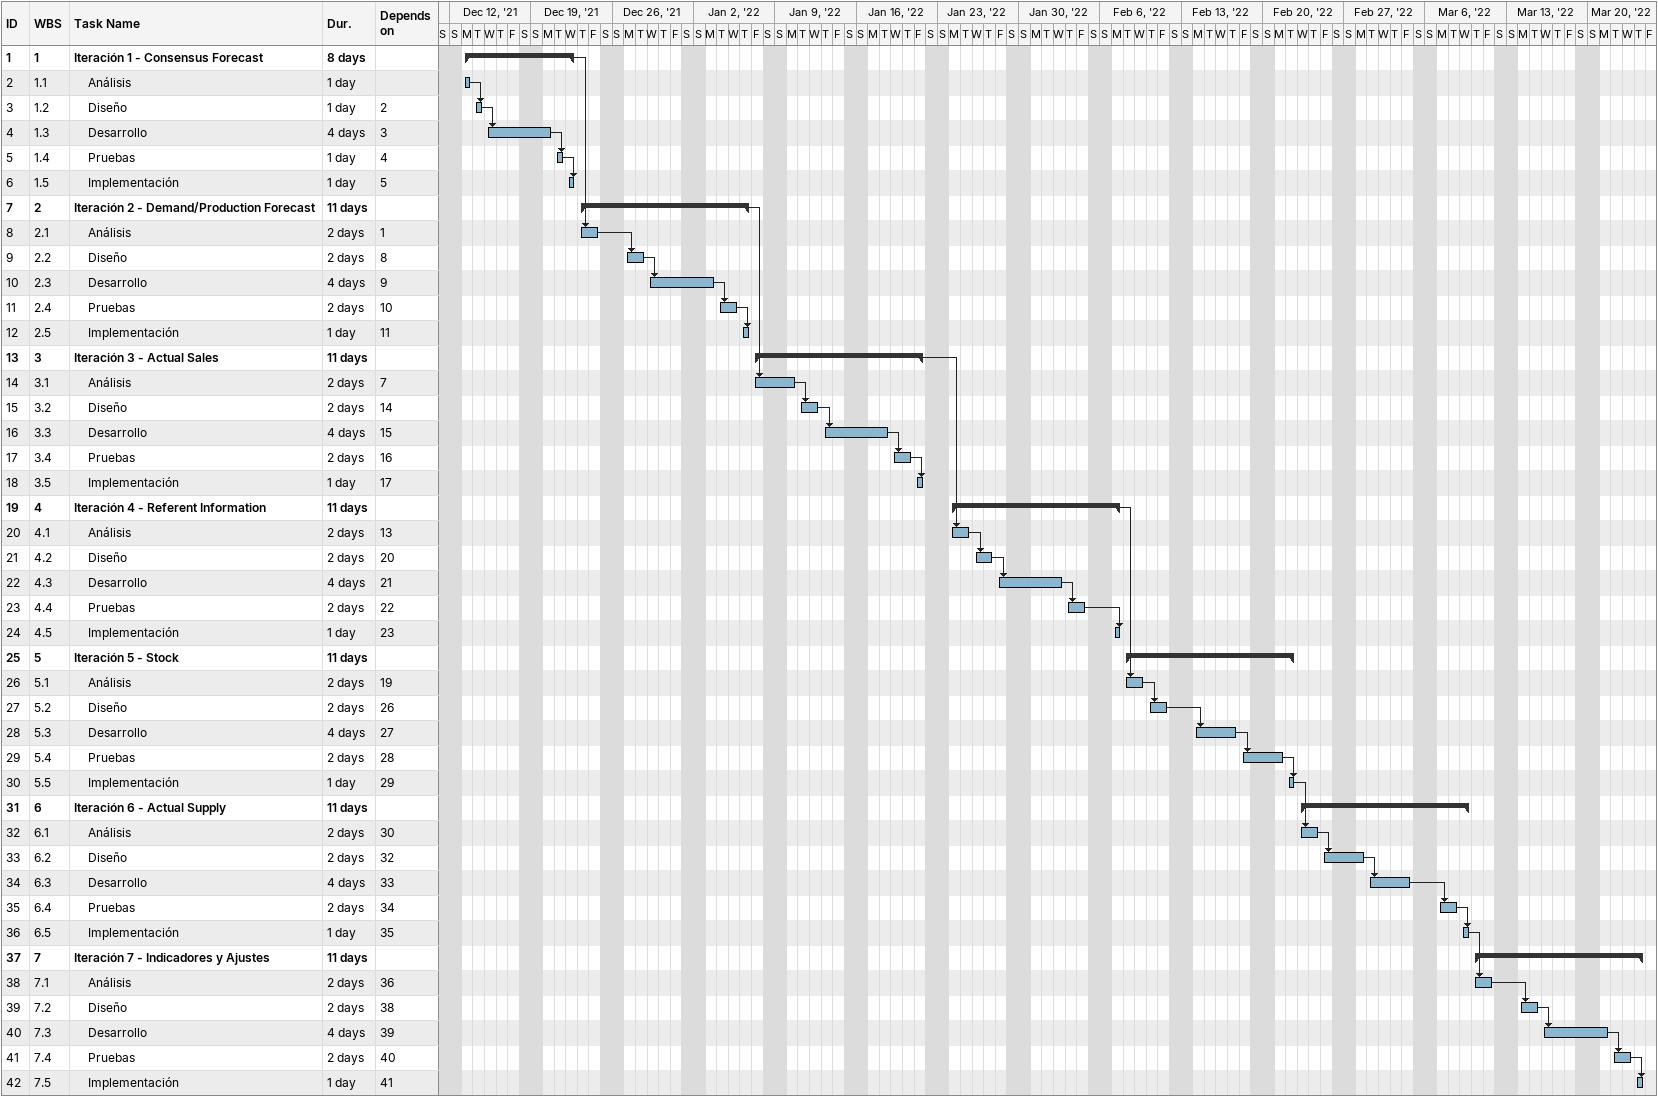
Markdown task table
| ID | WBS | Task | Duration | Start | Finish | Predecessors |
|---|---|---|---|---|---|---|
| 1 | 1 | **Iteración 1 - Consensus Forecast** | 8d | 2021-12-13 | 2021-12-22 |  |
| 2 | 1.1 | Análisis | 1d | 2021-12-13 | 2021-12-13 |  |
| 3 | 1.2 | Diseño | 1d | 2021-12-14 | 2021-12-14 | 2 |
| 4 | 1.3 | Desarrollo | 4d | 2021-12-15 | 2021-12-20 | 3 |
| 5 | 1.4 | Pruebas | 1d | 2021-12-21 | 2021-12-21 | 4 |
| 6 | 1.5 | Implementación | 1d | 2021-12-22 | 2021-12-22 | 5 |
| 7 | 2 | **Iteración 2 - Demand/Production Forecast** | 11d | 2021-12-23 | 2022-01-06 |  |
| 8 | 2.1 | Análisis | 2d | 2021-12-23 | 2021-12-24 | 1 |
| 9 | 2.2 | Diseño | 2d | 2021-12-27 | 2021-12-28 | 8 |
| 10 | 2.3 | Desarrollo | 4d | 2021-12-29 | 2022-01-03 | 9 |
| 11 | 2.4 | Pruebas | 2d | 2022-01-04 | 2022-01-05 | 10 |
| 12 | 2.5 | Implementación | 1d | 2022-01-06 | 2022-01-06 | 11 |
| 13 | 3 | **Iteración 3 - Actual Sales** | 11d | 2022-01-07 | 2022-01-21 |  |
| 14 | 3.1 | Análisis | 2d | 2022-01-07 | 2022-01-10 | 7 |
| 15 | 3.2 | Diseño | 2d | 2022-01-11 | 2022-01-12 | 14 |
| 16 | 3.3 | Desarrollo | 4d | 2022-01-13 | 2022-01-18 | 15 |
| 17 | 3.4 | Pruebas | 2d | 2022-01-19 | 2022-01-20 | 16 |
| 18 | 3.5 | Implementación | 1d | 2022-01-21 | 2022-01-21 | 17 |
| 19 | 4 | **Iteración 4 - Referent Information** | 11d | 2022-01-24 | 2022-02-07 |  |
| 20 | 4.1 | Análisis | 2d | 2022-01-24 | 2022-01-25 | 13 |
| 21 | 4.2 | Diseño | 2d | 2022-01-26 | 2022-01-27 | 20 |
| 22 | 4.3 | Desarrollo | 4d | 2022-01-28 | 2022-02-02 | 21 |
| 23 | 4.4 | Pruebas | 2d | 2022-02-03 | 2022-02-04 | 22 |
| 24 | 4.5 | Implementación | 1d | 2022-02-07 | 2022-02-07 | 23 |
| 25 | 5 | **Iteración 5 - Stock** | 11d | 2022-02-08 | 2022-02-22 |  |
| 26 | 5.1 | Análisis | 2d | 2022-02-08 | 2022-02-09 | 19 |
| 27 | 5.2 | Diseño | 2d | 2022-02-10 | 2022-02-11 | 26 |
| 28 | 5.3 | Desarrollo | 4d | 2022-02-14 | 2022-02-17 | 27 |
| 29 | 5.4 | Pruebas | 2d | 2022-02-18 | 2022-02-21 | 28 |
| 30 | 5.5 | Implementación | 1d | 2022-02-22 | 2022-02-22 | 29 |
| 31 | 6 | **Iteración 6 - Actual Supply** | 11d | 2022-02-23 | 2022-03-09 |  |
| 32 | 6.1 | Análisis | 2d | 2022-02-23 | 2022-02-24 | 30 |
| 33 | 6.2 | Diseño | 2d | 2022-02-25 | 2022-02-28 | 32 |
| 34 | 6.3 | Desarrollo | 4d | 2022-03-01 | 2022-03-04 | 33 |
| 35 | 6.4 | Pruebas | 2d | 2022-03-07 | 2022-03-08 | 34 |
| 36 | 6.5 | Implementación | 1d | 2022-03-09 | 2022-03-09 | 35 |
| 37 | 7 | **Iteración 7 - Indicadores y Ajustes** | 11d | 2022-03-10 | 2022-03-24 |  |
| 38 | 7.1 | Análisis | 2d | 2022-03-10 | 2022-03-11 | 36 |
| 39 | 7.2 | Diseño | 2d | 2022-03-14 | 2022-03-15 | 38 |
| 40 | 7.3 | Desarrollo | 4d | 2022-03-16 | 2022-03-21 | 39 |
| 41 | 7.4 | Pruebas | 2d | 2022-03-22 | 2022-03-23 | 40 |
| 42 | 7.5 | Implementación | 1d | 2022-03-24 | 2022-03-24 | 41 |
